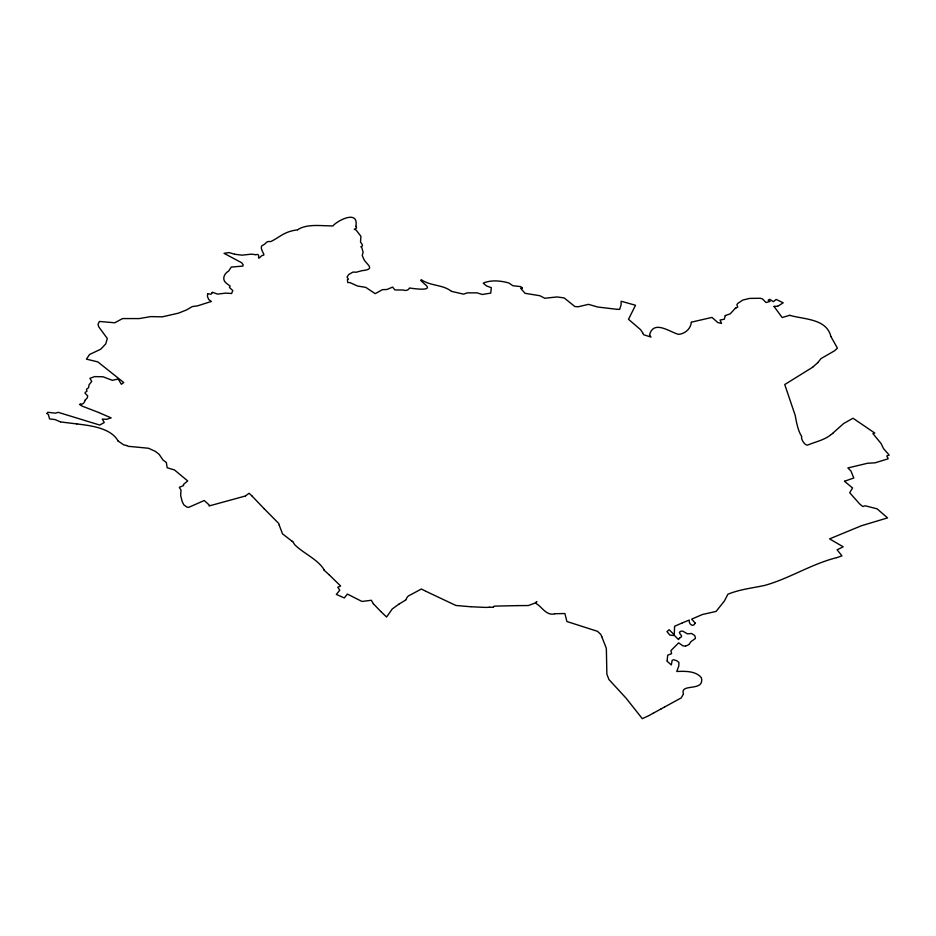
<?xml version="1.0" encoding="UTF-8"?>
<svg xmlns="http://www.w3.org/2000/svg" width="936" height="936" viewBox="0 0 936 936"><rect width="100%" height="100%" fill="white"/><g stroke="black" fill="none" stroke-linecap="round" stroke-linejoin="round"><path stroke-width="1.4" d="M691.33 322.382C690.628 328.922 685.058 333.824 678.518 334.351C669.685 332.011 653.96 319.656 649.572 334.62M691.341 322.159L711.98 317.409L717.807 322.557L721.516 323.423L720.053 320.042L724.288 319.223L725.26 315.561M667.122 660.781L667.684 655.188L671.58 653.667L670.937 650.602L678.647 642.856L682.964 645.863L685.515 646.132M667.052 661.202L671.334 664.958L672.165 660.254L673.627 659.775L676.599 660.629L678.928 662.419L678.764 666.139L676.74 671.486C685.129 671.147 695.717 670.808 701.356 677.687C704.925 692.312 679.934 682.824 683.374 693.751M683.128 694.535L681.279 697.846L664.279 707.183M617.737 309.336L619.644 309.371L621.118 304.808L621.13 301.228L635.521 305.265L628.501 319.293L640.633 329.718L642.622 332.725M212.004 293.003L212.343 292.219L217.573 294.103L225.787 293.132L231.578 293.494L232.818 290.593L229.507 287.551L230.092 286.088L226.313 283.21C221.434 279.478 224.266 273.394 228.606 271.089L231.286 267.053L242.822 266.105L243.231 264.923L241.734 262.794L224.055 253.34L229.133 252.58L234.679 254.253M118.076 441.008C111.091 428.056 90.535 425.564 76.869 423.938M735.415 308.213L730.162 313.876L725.341 315.549M679.688 637.966C684.216 635.942 679.454 634.889 679.419 632.268L680.998 631.133L682.859 631.192L687.422 633.836L691.505 633.496L694.676 635.45L695.471 637.896M678.705 639.241L679.618 638.048M689.13 644.237L691.049 641.558L695.202 638.633M207.57 294.161L207.441 296.443L208.751 299.555L211.361 301.462L197.473 305.873L192.278 306.575L186.498 309.968L178.39 313.174L162.314 316.836L150.766 316.602L139.265 318.579L122.557 318.568L114.765 322.78L99.415 321.457L98.011 324.289L98.76 326.863L107.312 338.493L105.709 343.957L100.725 349.21L89.552 354.498L86.428 359.143L97.847 361.904L123.763 382.555L121.341 384.251L118.193 379.021L112.367 380.332L103.007 376.775L94.641 376.611L89.903 378.331L91.74 381.42L89.096 384.708L88.546 387.738L86.51 389.247L86.931 391.295L85.293 392.289L85.024 393.202L87.715 395.881L87.247 397.929L85.211 400.07M85.164 400.105C84.954 402.094 82.134 405.464 80.613 403.802L79.56 404.481L82.169 406.13L98.771 412.53M817.795 362.63L821.036 358.57L834.655 350.731L837.416 348.145L831.028 336.761M817.783 362.641L812.857 367.041M535.24 602.971L528.337 605.545L517.292 605.615M535.521 602.679L536.796 601.544L535.965 603.205M211.981 293.015L211.091 294.232L207.804 293.764M812.647 367.228L784.754 384.544L795.167 415.291C796.431 421.832 797.811 430.583 801.731 436.527C800.315 438.539 805.545 447.057 808.376 444.799C816.25 441.535 824.593 440.014 831.016 434.596M405.768 599.953C407.125 598.233 406.212 596.431 411.243 594.489M831.215 434.456L832.818 433.426M405.639 600.058L398.865 604.165M398.748 604.235L392.254 608.973L386.58 617.011L380.823 611.512M648.554 715.783L642.307 718.672L626.172 698.268L608.927 679.513L606.867 674.177L606.376 649.268A27.624 15.947 0 0 0 606.142 647.829L601.801 636.714M411.746 594.196L421.375 589.001L425.938 591.318M653.071 713.314L649.022 715.537M661.05 708.926L653.082 713.314M661.12 708.88L664.186 707.23M688.732 644.717L685.819 646.004M736.375 307.745C740.037 306.95 734.737 305.44 738.013 303.229L742.739 300.105L749.443 298.409L760.336 298.268L762.466 298.935L766.022 302.527L770.071 301.415L768.163 300.222L769.684 299.309L773.393 301.661L776.178 299.426L783.221 302.808L777.921 306.13M324.23 570.024C318.065 559.354 303.58 553.597 294.629 544.612L292.746 541.581M735.427 308.19L736.222 307.815M682.204 622.931L674.61 626.278L674.248 634.807L669.135 629.729L666.994 631.589L669.872 635.099L674.528 635.567L678.436 639.51M682.332 622.885L689.259 620.053C688.37 624.265 693.576 627.775 695.132 623.119M844.494 481.256L853.784 478.003L850.894 470.913L847.887 467.953L867.602 463.25L875.113 462.817L888.112 458.815L887.691 457.903M836.959 557.575L841.967 555.879L837.123 549.818L843.184 546.811L829.577 538.89L861.354 525.775L887.55 517.9L877.102 508.833L865.215 505.791L862.758 506.516L859.681 503.966L849.712 492.722L852.567 487.984L844.529 481.291M836.714 557.657C811.535 563.917 789.715 578.401 764.993 585.339C752.509 588.1 739.732 589.317 727.892 594.243L724.394 601.006L716.075 611.419L702.655 614.449M777.594 306.236L774.177 306.353M702.281 614.566L691.692 619.117L695.109 623.013M789.727 315.315C803.872 319.48 826.488 318.486 830.875 336.422M789.656 315.327L782.157 317.526L774.013 306.4M373.382 603.79L371.346 600.28L361.951 601.45L347.373 594.067L344.308 597.952L336.34 594.407L339.768 590.218L337.802 587.223L340.634 586.03L329.343 574.926M252.205 496.232L264.385 508.973M245.595 495.858L249.093 493.26L252.217 496.174M297.437 229.846C284.041 231.578 280.086 237.03 270.925 241.511C264.818 241.324 267.895 242.681 262.571 245.407C260.793 245.817 260.887 248.73 262.829 252.229C265.414 256.756 262.887 254.065 260.863 256.464C256.113 261.53 261.027 253.714 256.663 254.498M245.396 495.998L209.149 505.943L209.524 505.335L204.259 500.503L188.569 507.417L186.837 507.019L183.854 504.867L182.181 501.579L180.671 495.565L180.987 490.125L179.314 487.305L183.585 485.573L183.374 484.532L187.715 480.952L174.505 469.966L167.17 467.743L166.315 462.454L163.039 460.056L159.12 454.334L155.376 451.374L148.508 448.25L129.554 446.425A3.416 1.977 0 0 0 128.77 446.484L126.594 445.548M517.058 605.627L494.185 606.142L493.366 607.16M522.323 287.96L520.638 288.241L525.026 293.307L539.896 295.717L544.775 298.256L556.978 296.946L564.127 297.905L574.868 306.54L578.074 306.786L588.51 304.352L597.636 307.008L617.491 309.383M554.791 613.735L564.923 613.536L566.888 621.504L597.484 631.32L600.795 634.433L601.789 636.702M554.767 613.735C546.881 616.414 541.242 606.399 537.1 604.211L535.989 603.287M493.19 607.172L485.585 607.429M489.703 607.288L489.072 607.312M256.113 254.721L255.516 254.721M471.136 606.797L455.879 605.463L426.149 591.423M255.189 254.592L251.187 254.171L242.143 255.165L234.679 254.264M471.791 606.785L485.094 607.405M451.468 291.377C443.102 284.497 430.373 286.112 421.317 279.724L420.662 280.379L424.558 284.006C435.298 291.985 412.788 288.464 409.488 287.995C408.435 290.289 405.756 291.026 403.252 290.02L394.898 289.926L392.605 287.106L386.931 289.493L382.45 289.657L375.196 293.67L365.789 287.387L357.505 286.006L350.099 282.637L347.759 282.532L347.385 279.735L348.426 279.232L347.045 277.009L348.754 274.505L352.954 272.095L356.265 272.212L362.15 270.644C377.032 269.194 365.391 263.952 363.542 258.582L362.244 255.423L363.121 252.182L361.776 247.584C358.558 245.443 365.683 248.099 360.512 242.19L360.922 236.317L356.089 229.999L354.323 229.32L356.569 227.963L355.926 226.348M451.561 291.377L463.566 294.138L467.333 292.839L477.114 292.874L482.344 294.489L490.733 293.108L491.33 287.691L486.381 285.866L483.233 283.14C490.92 279.794 500.491 280.601 508.88 283L512.881 285.726L520.732 286.627L522.405 288.031M126.5 445.536L123.669 444.822L118.088 441.02M76.846 423.926L60.898 421.984M60.512 421.914L55.013 419.562L49.573 418.918L48.333 414.484L47.116 413.501M98.795 412.542L111.162 417.912L106.435 419.316L102.246 419.082L104.27 422.499L99.742 425.049L58.149 412.32L55.528 413.174L47.713 412.261L47.022 413.431M291.903 541.148L292.687 541.534M329.238 574.844L323.996 570.129M291.821 541.078L282.52 533.848L279.256 525.295M380.683 611.395L373.394 603.802M264.326 508.903L278.671 523.399L279.256 525.248M832.689 433.286L843.64 423.54L853.012 418.228L874.786 433.075L872.925 433.625L881.092 443.547L883.49 448.531L889.2 455.083L886.778 455.914L887.632 457.774M642.798 333.005L643.594 334.714L650.965 337.077L649.584 334.772M355.914 226.301C358.968 208.775 336.246 221.294 332.982 225.95L328.15 225.81C318.556 225.599 305.908 224.149 297.601 229.788"/></g></svg>
